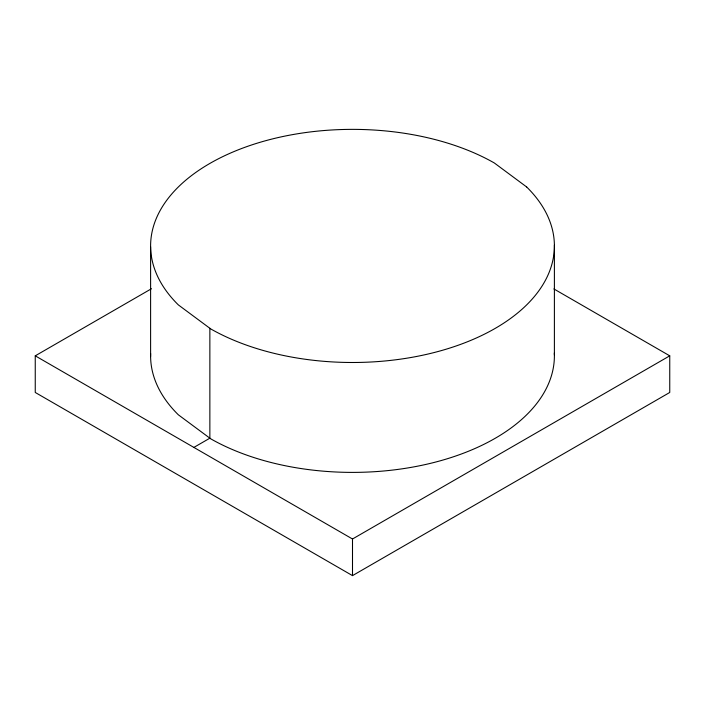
<?xml version="1.0" encoding="UTF-8"?>
<svg xmlns="http://www.w3.org/2000/svg" width="705" height="705" viewBox="0 0 705 705"><rect width="100%" height="100%" fill="white"/><g stroke="black" fill="none" stroke-linecap="round" stroke-linejoin="round"><path stroke-width="1.06" d="M553.866 288.927L669.75 355.831L669.75 392.465L352.5 575.624L35.25 392.465L35.25 355.831L151.478 288.724M193.875 447.411L209.861 438.184L209.861 328.283M35.25 355.831L352.5 538.999L669.75 355.831M554.394 245.146L554.394 355.047M352.5 538.999L352.5 575.624M150.606 246.724L150.606 356.624M554.333 352.958A201.894 116.563 0 0 1 432.685 462.806A201.894 116.563 0 0 1 210.707 438.81L178.339 414.796A201.894 116.563 0 0 1 150.641 353.487M526.661 186.966L494.293 162.952A201.894 116.563 0 0 0 228.517 153.937A201.894 116.563 0 0 0 178.339 304.895L210.707 328.909A201.894 116.563 0 0 0 476.483 337.924A201.894 116.563 0 0 0 526.661 186.966"/></g></svg>
